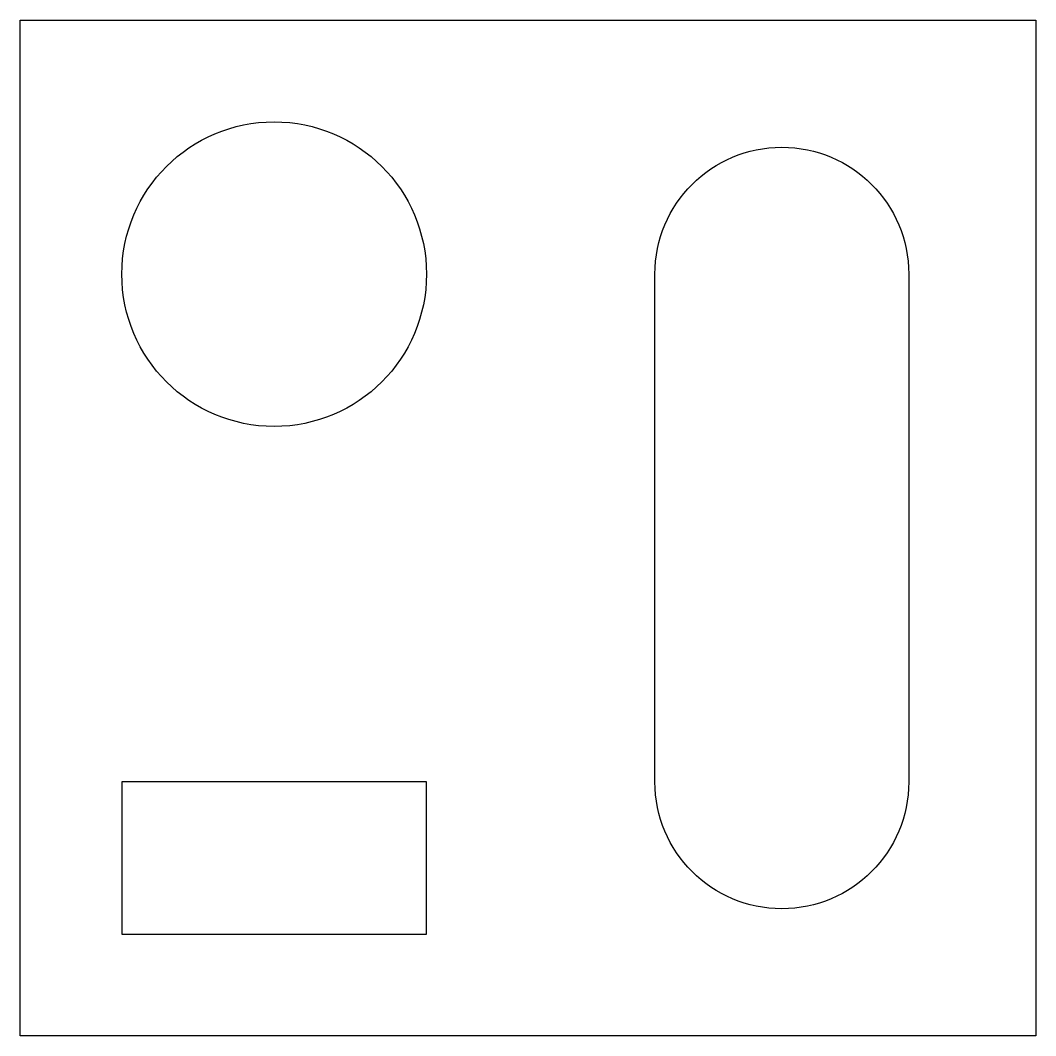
# Model space of a CAD drawing. Extents: x 0 to 100, y 0 to 100.
import ezdxf

# ---------------------------------------------------------------- set-up
doc = ezdxf.new("R2010")
doc.units = 0
doc.header["$MEASUREMENT"] = 0
doc.layers.get('0').update_dxf_attribs({"linetype": 'CONTINUOUS'})

msp = doc.modelspace()

# ---------------------------------------------------------------- linework, layer by layer
for points in [[(100, 0), (0, 0), (0, 100), (100, 100)], [(40, 25), (10, 25), (10, 10), (40, 10)]]:
    msp.add_lwpolyline(points, close=True)
msp.add_lwpolyline([(62.5, 25), (62.5, 75, -1), (87.5, 75), (87.5, 25, -1)], format="xyb", close=True)
msp.add_circle((25, 75), 15)

doc.saveas('drawing.dxf')
